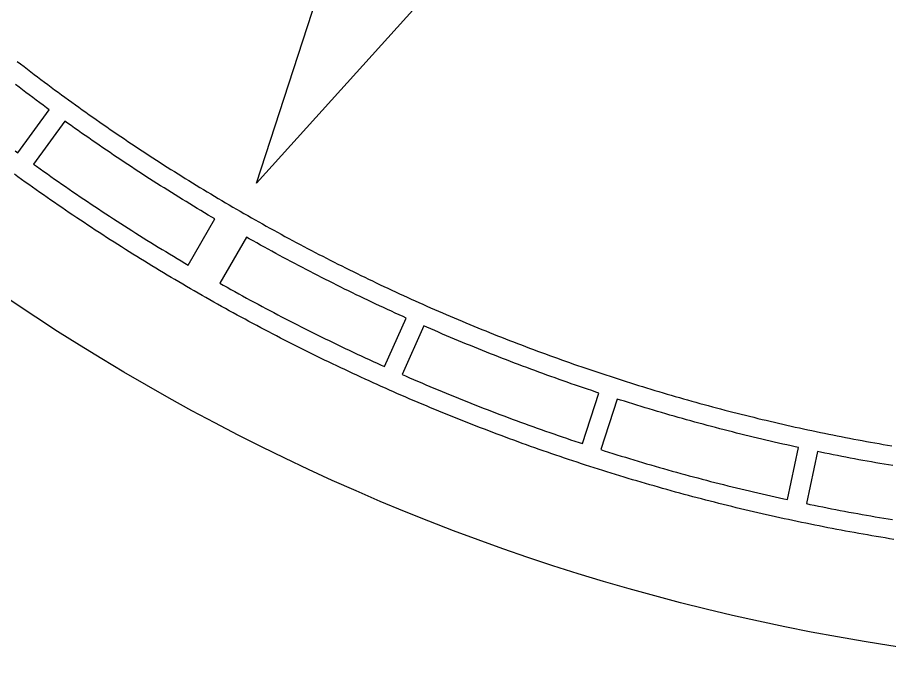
# Model space of a CAD drawing. Header units: millimetres. Extents: x -17.8 to 17.8, y -17.8 to 17.8.
# Drawn here: x -9.93 to -2.72, y -17.8 to -12.4 of the extents above; entities that cross this region are included whole.
import ezdxf

# ---------------------------------------------------------------- set-up
doc = ezdxf.new("R2010")
doc.units = ezdxf.units.MM
doc.layers.add('ALTIN', color=2, linetype='Continuous')
doc.layers.add('KESIM', color=1, linetype='Continuous')

msp = doc.modelspace()

# ---------------------------------------------------------------- linework, layer by layer
at = {"layer": 'ALTIN'}
for points in [[(-7.95, -13.7698), (-7.224, -11.5334), (-6.259, -10.8409), (-6.3762, -12.0229)], [(-9.5889, -13.7581), (-9.5588, -13.779), (-9.5288, -13.7998), (-9.4986, -13.8206), (-9.4685, -13.8413), (-9.4382, -13.8619), (-9.408, -13.8825), (-9.3777, -13.903), (-9.3473, -13.9234), (-9.3169, -13.9437), (-9.2865, -13.964), (-9.256, -13.9843), (-9.2255, -14.0044), (-9.1949, -14.0245), (-9.1643, -14.0445), (-9.1336, -14.0645), (-9.1029, -14.0844), (-9.0721, -14.1042), (-9.0413, -14.124), (-9.0105, -14.1437), (-8.9796, -14.1633), (-8.9487, -14.1829), (-8.9178, -14.2023), (-8.8867, -14.2218), (-8.8557, -14.2411), (-8.8246, -14.2604), (-8.7935, -14.2796), (-8.7623, -14.2988), (-8.7311, -14.3179), (-8.6998, -14.3369), (-8.6685, -14.3558), (-8.6372, -14.3747), (-8.6058, -14.3935), (-8.5744, -14.4122), (-8.5429, -14.4309), (-8.5146, -14.4477), (-8.2946, -14.0666), (-8.3188, -14.0523), (-8.3494, -14.0341), (-8.38, -14.0159), (-8.4106, -13.9975), (-8.4411, -13.9792), (-8.4716, -13.9607), (-8.502, -13.9422), (-8.5324, -13.9236), (-8.5628, -13.905), (-8.5931, -13.8863), (-8.6233, -13.8675), (-8.6536, -13.8486), (-8.6838, -13.8297), (-8.7139, -13.8107), (-8.744, -13.7917), (-8.7741, -13.7726), (-8.8041, -13.7534), (-8.8341, -13.7342), (-8.8641, -13.7149), (-8.894, -13.6955), (-8.9238, -13.6761), (-8.9536, -13.6566), (-8.9834, -13.637), (-9.0131, -13.6174), (-9.0428, -13.5977), (-9.0725, -13.5779), (-9.1021, -13.5581), (-9.1316, -13.5382), (-9.1611, -13.5182), (-9.1906, -13.4982), (-9.22, -13.4781), (-9.2494, -13.458), (-9.2788, -13.4378), (-9.308, -13.4175), (-9.3373, -13.3972), (-9.3665, -13.3768), (-9.3957, -13.3563), (-9.4248, -13.3358), (-9.4539, -13.3152), (-9.4829, -13.2945), (-9.5119, -13.2738), (-9.5337, -13.2581), (-9.7923, -13.6141), (-9.7682, -13.6314), (-9.7384, -13.6527), (-9.7086, -13.6739), (-9.6787, -13.6951), (-9.6488, -13.7162), (-9.6189, -13.7372)], [(-6.9336, -14.7849), (-6.9659, -14.7698), (-6.9981, -14.7545), (-7.0302, -14.7392), (-7.0624, -14.7238), (-7.0945, -14.7084), (-7.1266, -14.6929), (-7.1586, -14.6773), (-7.1906, -14.6617), (-7.2226, -14.6459), (-7.2545, -14.6301), (-7.2864, -14.6143), (-7.3183, -14.5983), (-7.3501, -14.5823), (-7.3819, -14.5663), (-7.4137, -14.5501), (-7.4454, -14.5339), (-7.4771, -14.5176), (-7.5087, -14.5013), (-7.5404, -14.4849), (-7.5719, -14.4684), (-7.6035, -14.4518), (-7.635, -14.4352), (-7.6665, -14.4185), (-7.6979, -14.4018), (-7.7293, -14.3849), (-7.7607, -14.368), (-7.792, -14.3511), (-7.8233, -14.334), (-7.8545, -14.3169), (-7.8858, -14.2998), (-7.9169, -14.2825), (-7.9481, -14.2652), (-7.9792, -14.2479), (-8.0102, -14.2304), (-8.0347, -14.2166), (-8.2548, -14.5977), (-8.2261, -14.6138), (-8.1942, -14.6318), (-8.1622, -14.6496), (-8.1303, -14.6674), (-8.0982, -14.6851), (-8.0662, -14.7027), (-8.0341, -14.7203), (-8.002, -14.7378), (-7.9698, -14.7552), (-7.9376, -14.7725), (-7.9053, -14.7898), (-7.873, -14.807), (-7.8407, -14.8242), (-7.8084, -14.8412), (-7.776, -14.8582), (-7.7435, -14.8752), (-7.7111, -14.892), (-7.6785, -14.9088), (-7.646, -14.9255), (-7.6134, -14.9422), (-7.5808, -14.9588), (-7.5482, -14.9753), (-7.5155, -14.9917), (-7.4827, -15.008), (-7.45, -15.0243), (-7.4172, -15.0406), (-7.3844, -15.0567), (-7.3515, -15.0728), (-7.3186, -15.0888), (-7.2856, -15.1047), (-7.2527, -15.1206), (-7.2197, -15.1364), (-7.1866, -15.1521), (-7.1536, -15.1677), (-7.1204, -15.1833), (-7.0873, -15.1988), (-7.0541, -15.2142), (-7.0209, -15.2296), (-6.9877, -15.2448), (-6.9544, -15.2601), (-6.9211, -15.2752), (-6.894, -15.2874), (-6.715, -14.8855), (-6.7395, -14.8744), (-6.7719, -14.8597), (-6.8043, -14.8449), (-6.8367, -14.83), (-6.8691, -14.815), (-6.9014, -14.8)], [(-5.3502, -15.4287), (-5.3838, -15.417), (-5.4175, -15.4052), (-5.4511, -15.3933), (-5.4846, -15.3814), (-5.5182, -15.3694), (-5.5517, -15.3573), (-5.5852, -15.3452), (-5.6187, -15.333), (-5.6521, -15.3207), (-5.6855, -15.3083), (-5.7189, -15.2959), (-5.7522, -15.2833), (-5.7856, -15.2708), (-5.8189, -15.2581), (-5.8521, -15.2454), (-5.8854, -15.2326), (-5.9186, -15.2197), (-5.9518, -15.2067), (-5.985, -15.1937), (-6.0181, -15.1806), (-6.0512, -15.1675), (-6.0843, -15.1542), (-6.1173, -15.1409), (-6.1503, -15.1275), (-6.1833, -15.1141), (-6.2163, -15.1006), (-6.2492, -15.087), (-6.2821, -15.0733), (-6.315, -15.0595), (-6.3478, -15.0457), (-6.3806, -15.0318), (-6.4134, -15.0179), (-6.4462, -15.0039), (-6.4789, -14.9898), (-6.5116, -14.9756), (-6.5442, -14.9613), (-6.5688, -14.9506), (-6.7478, -15.3525), (-6.7206, -15.3645), (-6.687, -15.3791), (-6.6535, -15.3936), (-6.6199, -15.4081), (-6.5862, -15.4225), (-6.5526, -15.4369), (-6.5189, -15.4511), (-6.4851, -15.4653), (-6.4514, -15.4794), (-6.4176, -15.4935), (-6.3838, -15.5074), (-6.3499, -15.5213), (-6.3161, -15.5351), (-6.2822, -15.5489), (-6.2482, -15.5625), (-6.2142, -15.5761), (-6.1803, -15.5897), (-6.1462, -15.6031), (-6.1122, -15.6165), (-6.0781, -15.6298), (-6.044, -15.643), (-6.0098, -15.6561), (-5.9757, -15.6692), (-5.9415, -15.6822), (-5.9072, -15.6951), (-5.873, -15.708), (-5.8387, -15.7208), (-5.8044, -15.7335), (-5.77, -15.7461), (-5.7357, -15.7586), (-5.7013, -15.7711), (-5.6669, -15.7835), (-5.6324, -15.7958), (-5.5979, -15.8081), (-5.5634, -15.8203), (-5.5289, -15.8324), (-5.4944, -15.8444), (-5.4598, -15.8563), (-5.4252, -15.8682), (-5.3905, -15.88), (-5.3559, -15.8917), (-5.3212, -15.9034), (-5.2865, -15.915), (-5.2582, -15.9243), (-5.1223, -15.5058), (-5.1478, -15.4974), (-5.1816, -15.4861), (-5.2154, -15.4748), (-5.2491, -15.4634), (-5.2828, -15.4519), (-5.3165, -15.4403)], [(-4.8681, -16.0479), (-4.8331, -16.0585), (-4.798, -16.069), (-4.7629, -16.0794), (-4.7278, -16.0898), (-4.6927, -16.1), (-4.6576, -16.1102), (-4.6224, -16.1204), (-4.5873, -16.1304), (-4.5521, -16.1404), (-4.5168, -16.1503), (-4.4816, -16.1601), (-4.4463, -16.1698), (-4.411, -16.1795), (-4.3757, -16.1891), (-4.3404, -16.1986), (-4.305, -16.208), (-4.2697, -16.2174), (-4.2343, -16.2266), (-4.1989, -16.2358), (-4.1634, -16.245), (-4.128, -16.254), (-4.0925, -16.263), (-4.057, -16.2719), (-4.0215, -16.2807), (-3.986, -16.2894), (-3.9504, -16.2981), (-3.9149, -16.3066), (-3.8793, -16.3151), (-3.8437, -16.3236), (-3.8081, -16.3319), (-3.7724, -16.3402), (-3.7368, -16.3484), (-3.7011, -16.3565), (-3.6654, -16.3645), (-3.6297, -16.3725), (-3.594, -16.3804), (-3.5649, -16.3867), (-3.4734, -15.9563), (-3.4997, -15.9506), (-3.5345, -15.9429), (-3.5692, -15.9352), (-3.604, -15.9273), (-3.6387, -15.9194), (-3.6735, -15.9115), (-3.7082, -15.9034), (-3.7428, -15.8953), (-3.7775, -15.8871), (-3.8122, -15.8788), (-3.8468, -15.8704), (-3.8814, -15.862), (-3.916, -15.8535), (-3.9506, -15.8449), (-3.9851, -15.8363), (-4.0197, -15.8275), (-4.0542, -15.8187), (-4.0887, -15.8099), (-4.1232, -15.8009), (-4.1576, -15.7919), (-4.1921, -15.7828), (-4.2265, -15.7736), (-4.2609, -15.7643), (-4.2953, -15.755), (-4.3297, -15.7456), (-4.364, -15.7361), (-4.3983, -15.7265), (-4.4326, -15.7169), (-4.4669, -15.7072), (-4.5012, -15.6974), (-4.5354, -15.6875), (-4.5696, -15.6776), (-4.6038, -15.6676), (-4.638, -15.6575), (-4.6721, -15.6474), (-4.7062, -15.6371), (-4.7403, -15.6268), (-4.7744, -15.6165), (-4.8085, -15.606), (-4.8425, -15.5955), (-4.8765, -15.5849), (-4.9105, -15.5742), (-4.9445, -15.5634), (-4.9701, -15.5553), (-5.1061, -15.9738), (-5.0777, -15.9828), (-5.0428, -15.9938), (-5.0079, -16.0048), (-4.973, -16.0157), (-4.938, -16.0265), (-4.9031, -16.0372)]]:
    msp.add_lwpolyline(points, close=True, dxfattribs=at)
for points in [[(-9.9274, -12.7638), (-9.8996, -12.7855), (-9.8716, -12.807), (-9.8437, -12.8285), (-9.8157, -12.85), (-9.7876, -12.8714), (-9.7595, -12.8927), (-9.7313, -12.9139), (-9.7032, -12.9351), (-9.6749, -12.9563), (-9.6466, -12.9774), (-9.6183, -12.9984), (-9.5899, -13.0193), (-9.5615, -13.0402), (-9.533, -13.061), (-9.5045, -13.0818), (-9.4759, -13.1025), (-9.4473, -13.1232), (-9.4187, -13.1437), (-9.39, -13.1642), (-9.3612, -13.1847), (-9.3324, -13.2051), (-9.3036, -13.2254), (-9.2747, -13.2457), (-9.2458, -13.2659), (-9.2168, -13.286), (-9.1878, -13.3061), (-9.1588, -13.3261), (-9.1297, -13.3461), (-9.1006, -13.366), (-9.0714, -13.3858), (-9.0421, -13.4055), (-9.0129, -13.4252), (-8.9836, -13.4449), (-8.9542, -13.4644), (-8.9248, -13.4839), (-8.8954, -13.5034), (-8.8659, -13.5227), (-8.8364, -13.5421), (-8.8068, -13.5613), (-8.7772, -13.5805), (-8.7476, -13.5996), (-8.7179, -13.6187), (-8.6881, -13.6376), (-8.6584, -13.6566), (-8.6285, -13.6754), (-8.5987, -13.6942), (-8.5688, -13.7129), (-8.5389, -13.7316), (-8.5089, -13.7502), (-8.4789, -13.7687), (-8.4488, -13.7872), (-8.4187, -13.8056), (-8.3886, -13.8239), (-8.3584, -13.8422), (-8.3282, -13.8604), (-8.2979, -13.8785), (-8.2676, -13.8966), (-8.2373, -13.9146), (-8.2069, -13.9325), (-8.1765, -13.9504), (-8.146, -13.9682), (-8.1155, -13.986), (-8.085, -14.0036), (-8.0544, -14.0212), (-8.0238, -14.0388), (-7.9932, -14.0562), (-7.9625, -14.0737), (-7.9318, -14.091), (-7.901, -14.1083), (-7.8702, -14.1255), (-7.8394, -14.1426), (-7.8085, -14.1597), (-7.7776, -14.1767), (-7.7466, -14.1936), (-7.7157, -14.2105), (-7.6846, -14.2273), (-7.6536, -14.244), (-7.6225, -14.2607), (-7.5914, -14.2773), (-7.5602, -14.2938), (-7.529, -14.3103), (-7.4977, -14.3266), (-7.4665, -14.343), (-7.4352, -14.3592), (-7.4038, -14.3754), (-7.3724, -14.3915), (-7.341, -14.4076), (-7.3096, -14.4236), (-7.2781, -14.4395), (-7.2466, -14.4553), (-7.215, -14.4711), (-7.1834, -14.4868), (-7.1518, -14.5024), (-7.1202, -14.518), (-7.0885, -14.5335), (-7.0567, -14.5489), (-7.025, -14.5643), (-6.9932, -14.5796), (-6.9614, -14.5948), (-6.9295, -14.61), (-6.8976, -14.625), (-6.8657, -14.6401), (-6.8337, -14.655), (-6.8017, -14.6699), (-6.7697, -14.6847), (-6.7377, -14.6994), (-6.7056, -14.7141), (-6.6735, -14.7287), (-6.6413, -14.7432), (-6.6091, -14.7576), (-6.5769, -14.772), (-6.5447, -14.7863), (-6.5124, -14.8006), (-6.4801, -14.8148), (-6.4478, -14.8289), (-6.4154, -14.8429), (-6.383, -14.8569), (-6.3506, -14.8707), (-6.3181, -14.8846), (-6.2856, -14.8983), (-6.2531, -14.912), (-6.2206, -14.9256), (-6.188, -14.9391), (-6.1554, -14.9526), (-6.1227, -14.966), (-6.0901, -14.9793), (-6.0574, -14.9926), (-6.0247, -15.0057), (-5.9919, -15.0189), (-5.9591, -15.0319), (-5.9263, -15.0449), (-5.8935, -15.0577), (-5.8606, -15.0706), (-5.8277, -15.0833), (-5.7948, -15.096), (-5.7619, -15.1086), (-5.7289, -15.1211), (-5.6959, -15.1336), (-5.6629, -15.146), (-5.6298, -15.1583), (-5.5967, -15.1706), (-5.5636, -15.1827), (-5.5305, -15.1948), (-5.4973, -15.2069), (-5.4641, -15.2188), (-5.4309, -15.2307), (-5.3977, -15.2425), (-5.3644, -15.2543), (-5.3311, -15.2659), (-5.2978, -15.2775), (-5.2644, -15.289), (-5.2311, -15.3005), (-5.1977, -15.3119), (-5.1643, -15.3232), (-5.1308, -15.3344), (-5.0973, -15.3456), (-5.0639, -15.3566), (-5.0303, -15.3676), (-4.9968, -15.3786), (-4.9632, -15.3894), (-4.9297, -15.4002), (-4.896, -15.411), (-4.8624, -15.4216), (-4.8288, -15.4322), (-4.7951, -15.4427), (-4.7614, -15.4531), (-4.7277, -15.4634), (-4.6939, -15.4737), (-4.6601, -15.4839), (-4.6263, -15.4941), (-4.5925, -15.5041), (-4.5587, -15.5141), (-4.5248, -15.524), (-4.491, -15.5338), (-4.4571, -15.5436), (-4.4231, -15.5533), (-4.3892, -15.5629), (-4.3552, -15.5724), (-4.3212, -15.5819), (-4.2872, -15.5913), (-4.2532, -15.6006), (-4.2192, -15.6099), (-4.1851, -15.619), (-4.151, -15.6281), (-4.1169, -15.6371), (-4.0828, -15.6461), (-4.0486, -15.6549), (-4.0145, -15.6637), (-3.9803, -15.6725), (-3.9461, -15.6811), (-3.9119, -15.6897), (-3.8776, -15.6982), (-3.8434, -15.7066), (-3.8091, -15.7149), (-3.7748, -15.7232), (-3.7405, -15.7314), (-3.7062, -15.7395), (-3.6718, -15.7476), (-3.6375, -15.7556), (-3.6031, -15.7635), (-3.5687, -15.7713), (-3.5343, -15.779), (-3.4998, -15.7867), (-3.4654, -15.7943), (-3.4309, -15.8018), (-3.3964, -15.8093), (-3.3619, -15.8166), (-3.3274, -15.8239), (-3.2929, -15.8312), (-3.2583, -15.8383), (-3.2238, -15.8454), (-3.1892, -15.8524), (-3.1546, -15.8593), (-3.12, -15.8661), (-3.0854, -15.8729), (-3.0507, -15.8796), (-3.0161, -15.8862), (-2.9814, -15.8928), (-2.9467, -15.8992), (-2.9121, -15.9056), (-2.8773, -15.9119), (-2.8426, -15.9182), (-2.8079, -15.9243), (-2.7731, -15.9304), (-2.7384, -15.9364), (-2.7036, -15.9424)], [(-9.9457, -13.5024), (-9.9218, -13.52), (-9.6631, -13.1641), (-9.6848, -13.1481), (-9.7135, -13.127), (-9.7421, -13.1058), (-9.7706, -13.0845), (-9.7992, -13.0631), (-9.8276, -13.0417), (-9.8561, -13.0202), (-9.8845, -12.9987), (-9.9128, -12.9771), (-9.9411, -12.9555)], [(-2.6849, -16.7157), (-2.7214, -16.7098), (-2.7578, -16.7039), (-2.7943, -16.6978), (-2.8307, -16.6917), (-2.8671, -16.6855), (-2.9035, -16.6792), (-2.9399, -16.6728), (-2.9762, -16.6663), (-3.0126, -16.6598), (-3.0489, -16.6532), (-3.0852, -16.6465), (-3.1216, -16.6397), (-3.1579, -16.6329), (-3.1941, -16.626), (-3.2304, -16.6189), (-3.2666, -16.6119), (-3.3029, -16.6047), (-3.3391, -16.5974), (-3.3753, -16.5901), (-3.4115, -16.5827), (-3.4477, -16.5752), (-3.4838, -16.5677), (-3.5199, -16.56), (-3.5561, -16.5523), (-3.5922, -16.5445), (-3.6283, -16.5366), (-3.6643, -16.5287), (-3.7004, -16.5207), (-3.7364, -16.5125), (-3.7724, -16.5044), (-3.8084, -16.4961), (-3.8444, -16.4877), (-3.8804, -16.4793), (-3.9163, -16.4708), (-3.9522, -16.4622), (-3.9881, -16.4536), (-4.024, -16.4448), (-4.0599, -16.436), (-4.0957, -16.4271), (-4.1316, -16.4181), (-4.1674, -16.4091), (-4.2032, -16.3999), (-4.2389, -16.3907), (-4.2747, -16.3815), (-4.3104, -16.3721), (-4.3461, -16.3626), (-4.3818, -16.3531), (-4.4175, -16.3435), (-4.4531, -16.3338), (-4.4887, -16.3241), (-4.5243, -16.3143), (-4.5599, -16.3044), (-4.5955, -16.2944), (-4.631, -16.2843), (-4.6665, -16.2742), (-4.702, -16.2639), (-4.7375, -16.2536), (-4.773, -16.2433), (-4.8084, -16.2328), (-4.8438, -16.2223), (-4.8792, -16.2117), (-4.9145, -16.201), (-4.9499, -16.1902), (-4.9852, -16.1794), (-5.0204, -16.1685), (-5.0557, -16.1575), (-5.0909, -16.1464), (-5.1262, -16.1353), (-5.1614, -16.1241), (-5.1965, -16.1128), (-5.2317, -16.1014), (-5.2668, -16.0899), (-5.3019, -16.0784), (-5.3369, -16.0668), (-5.372, -16.0551), (-5.407, -16.0434), (-5.442, -16.0315), (-5.4769, -16.0196), (-5.5119, -16.0076), (-5.5468, -15.9956), (-5.5817, -15.9834), (-5.6165, -15.9712), (-5.6514, -15.9589), (-5.6862, -15.9466), (-5.7209, -15.9341), (-5.7557, -15.9216), (-5.7904, -15.909), (-5.8251, -15.8963), (-5.8598, -15.8836), (-5.8944, -15.8708), (-5.929, -15.8579), (-5.9636, -15.8449), (-5.9981, -15.8318), (-6.0327, -15.8187), (-6.0672, -15.8055), (-6.1016, -15.7922), (-6.1361, -15.7789), (-6.1705, -15.7655), (-6.2049, -15.752), (-6.2392, -15.7384), (-6.2735, -15.7247), (-6.3078, -15.711), (-6.3421, -15.6972), (-6.3763, -15.6833), (-6.4105, -15.6694), (-6.4447, -15.6554), (-6.4788, -15.6413), (-6.5129, -15.6271), (-6.547, -15.6129), (-6.5811, -15.5985), (-6.6151, -15.5841), (-6.6491, -15.5697), (-6.683, -15.5551), (-6.7169, -15.5405), (-6.7508, -15.5258), (-6.7847, -15.5111), (-6.8185, -15.4962), (-6.8523, -15.4813), (-6.8861, -15.4663), (-6.9198, -15.4513), (-6.9535, -15.4361), (-6.9871, -15.4209), (-7.0208, -15.4056), (-7.0543, -15.3903), (-7.0879, -15.3749), (-7.1214, -15.3594), (-7.1549, -15.3438), (-7.1884, -15.3281), (-7.2218, -15.3124), (-7.2552, -15.2966), (-7.2886, -15.2808), (-7.3219, -15.2648), (-7.3552, -15.2488), (-7.3884, -15.2327), (-7.4216, -15.2166), (-7.4548, -15.2004), (-7.4879, -15.1841), (-7.5211, -15.1677), (-7.5541, -15.1512), (-7.5872, -15.1347), (-7.6202, -15.1181), (-7.6531, -15.1015), (-7.6861, -15.0847), (-7.719, -15.0679), (-7.7518, -15.0511), (-7.7846, -15.0341), (-7.8174, -15.0171), (-7.8501, -15), (-7.8829, -14.9828), (-7.9155, -14.9656), (-7.9482, -14.9483), (-7.9807, -14.9309), (-8.0133, -14.9135), (-8.0458, -14.896), (-8.0783, -14.8784), (-8.1107, -14.8607), (-8.1431, -14.843), (-8.1755, -14.8252), (-8.2078, -14.8073), (-8.2401, -14.7894), (-8.2724, -14.7714), (-8.3046, -14.7533), (-8.3367, -14.7351), (-8.3689, -14.7169), (-8.4009, -14.6986), (-8.433, -14.6802), (-8.465, -14.6618), (-8.497, -14.6433), (-8.5289, -14.6247), (-8.5608, -14.6061), (-8.5926, -14.5874), (-8.6244, -14.5686), (-8.6562, -14.5498), (-8.6879, -14.5308), (-8.7196, -14.5118), (-8.7512, -14.4928), (-8.7828, -14.4737), (-8.8144, -14.4545), (-8.8459, -14.4352), (-8.8774, -14.4159), (-8.9088, -14.3965), (-8.9402, -14.377), (-8.9715, -14.3575), (-9.0028, -14.3378), (-9.0341, -14.3182), (-9.0653, -14.2984), (-9.0965, -14.2786), (-9.1276, -14.2587), (-9.1587, -14.2388), (-9.1897, -14.2188), (-9.2207, -14.1987), (-9.2517, -14.1785), (-9.2826, -14.1583), (-9.3135, -14.138), (-9.3443, -14.1177), (-9.3751, -14.0973), (-9.4058, -14.0768), (-9.4365, -14.0562), (-9.4671, -14.0356), (-9.4977, -14.0149), (-9.5283, -13.9942), (-9.5588, -13.9733), (-9.5893, -13.9525), (-9.6197, -13.9315), (-9.65, -13.9105), (-9.6804, -13.8894), (-9.7106, -13.8682), (-9.7409, -13.847), (-9.7711, -13.8257), (-9.8012, -13.8044), (-9.8313, -13.783), (-9.8613, -13.7615), (-9.8913, -13.7399), (-9.9213, -13.7183), (-9.9512, -13.6967)], [(-2.6952, -16.106), (-2.7304, -16.1001), (-2.7655, -16.0941), (-2.8006, -16.0881), (-2.8357, -16.0819), (-2.8708, -16.0757), (-2.9058, -16.0694), (-2.9409, -16.063), (-2.9759, -16.0566), (-3.0109, -16.05), (-3.0459, -16.0434), (-3.0809, -16.0367), (-3.1159, -16.03), (-3.1509, -16.0231), (-3.1858, -16.0162), (-3.2208, -16.0092), (-3.2557, -16.0022), (-3.2906, -15.995), (-3.3169, -15.9896), (-3.4084, -16.42), (-3.3792, -16.426), (-3.3434, -16.4333), (-3.3075, -16.4406), (-3.2717, -16.4478), (-3.2358, -16.4549), (-3.1999, -16.4619), (-3.1639, -16.4688), (-3.128, -16.4757), (-3.0921, -16.4825), (-3.0561, -16.4892), (-3.0201, -16.4958), (-2.9841, -16.5024), (-2.9481, -16.5088), (-2.9121, -16.5152), (-2.876, -16.5215), (-2.84, -16.5278), (-2.8039, -16.5339), (-2.7678, -16.54), (-2.7318, -16.546), (-2.6957, -16.5519)]]:
    msp.add_lwpolyline(points, dxfattribs=at)
at = {"layer": 'KESIM'}
msp.add_circle((0, 0), 17.8, dxfattribs=at)

doc.saveas('drawing.dxf')
